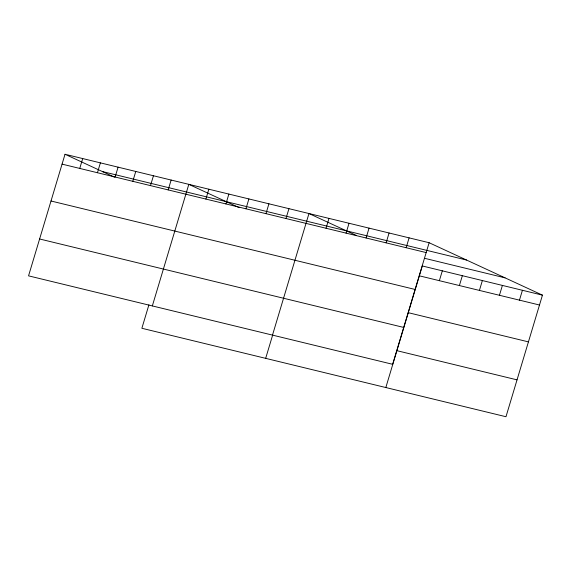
<?xml version="1.0" encoding="UTF-8"?>
<svg xmlns="http://www.w3.org/2000/svg" width="571" height="571" viewBox="0 0 571 571"><rect width="100%" height="100%" fill="white"/><g stroke="black" fill="none" stroke-linecap="round" stroke-linejoin="round"><path stroke-width="0.86" d="M65.023 154.27L28.55 275.85L392.648 364.305L429.128 242.725L65.023 154.27L114.464 177.146M79.754 168.431L82.709 158.567M97.434 172.72L100.396 162.863M115.121 177.017L118.083 167.16M132.807 181.314L135.762 171.457M150.494 185.611L153.449 175.754M168.174 189.907L171.136 180.051M148.917 304.814L141.872 328.275L505.977 416.73L542.45 295.15L429.128 242.725M152.343 305.92L188.815 184.347L239.056 207.587M205.888 199.072L208.843 189.208M225.909 203.933L228.871 194.076M245.937 208.8L248.892 198.944M265.965 213.668L268.92 203.804M285.985 218.529L288.947 208.672M272.495 335.113L308.968 213.533L356.004 235.295M265.672 358.345L272.71 334.892M326.041 228.257L328.996 218.4M346.062 233.125L349.024 223.268M366.09 237.993L369.052 228.129M386.117 242.853L389.072 232.997M406.138 247.721L409.1 237.857M385.825 387.538L422.297 265.965L542.45 295.15M439.363 280.689L442.325 270.825M459.391 285.55L462.346 275.693M479.419 290.418L482.374 280.554M499.439 295.278L502.401 285.421M519.467 300.146L522.422 290.289M102.423 171.571L466.521 260.026M62.068 164.134L426.166 252.582M424.952 258.392L505.05 277.849M419.342 275.822L539.495 305.014M51.005 200.999L415.103 289.454M408.279 312.687L528.432 341.879M39.613 238.985L403.711 327.433M396.881 350.673L517.033 379.858"/></g></svg>
